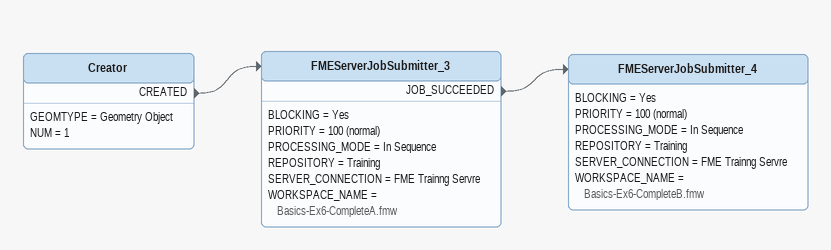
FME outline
Creator
    GEOMTYPE = Geometry Object
    NUM = 1
    CREATED -> FMEServerJobSubmitter_3
FMEServerJobSubmitter_3
    BLOCKING = Yes
    PRIORITY = 100 (normal)
    PROCESSING_MODE = In Sequence
    REPOSITORY = Training
    SERVER_CONNECTION = FME Trainng Servre
    WORKSPACE_NAME = Basics-Ex6-CompleteA.fmw
    JOB_SUCCEEDED -> FMEServerJobSubmitter_4
FMEServerJobSubmitter_4
    BLOCKING = Yes
    PRIORITY = 100 (normal)
    PROCESSING_MODE = In Sequence
    REPOSITORY = Training
    SERVER_CONNECTION = FME Trainng Servre
    WORKSPACE_NAME = Basics-Ex6-CompleteB.fmw
